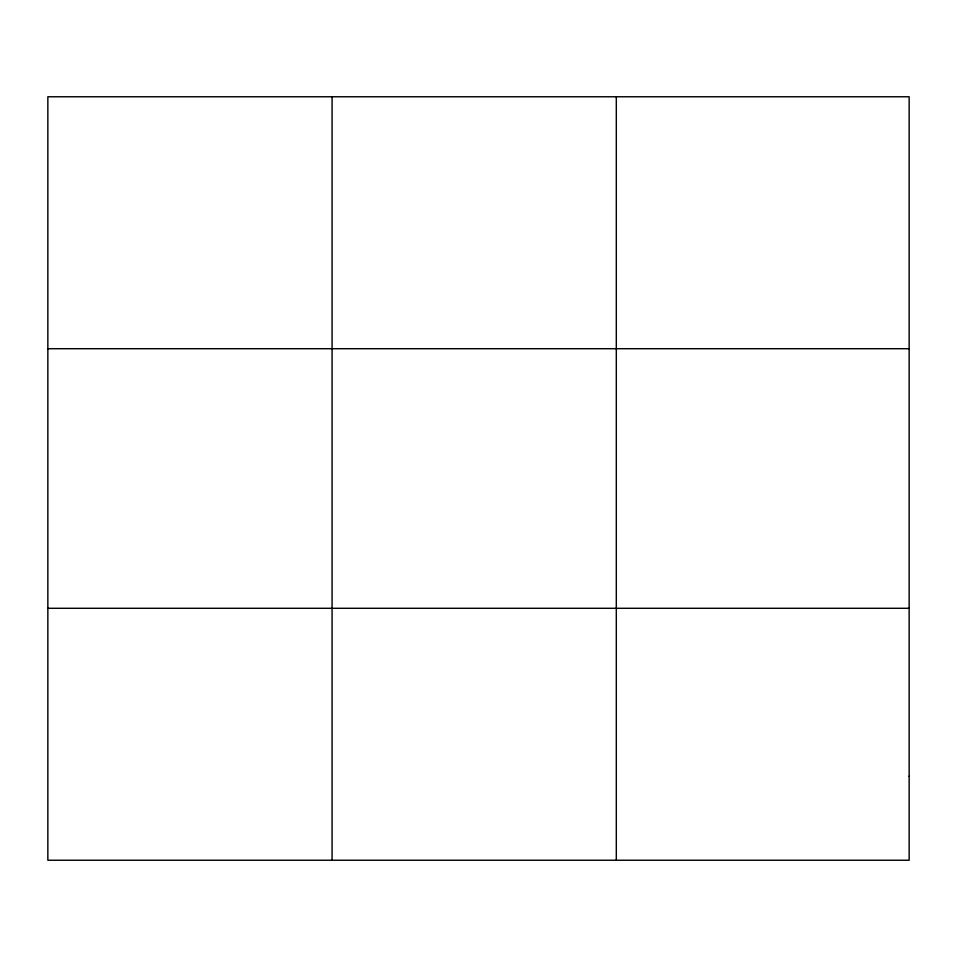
<?xml version="1.0" encoding="UTF-8"?>
<svg xmlns="http://www.w3.org/2000/svg" width="957" height="957" viewBox="0 0 957 957"><rect width="100%" height="100%" fill="white"/><g stroke="black" fill="none" stroke-linecap="round" stroke-linejoin="round"><path stroke-width="1.44" d="M332.079 96.765L332.079 860.235M616.308 96.765L616.308 860.235M47.85 348.707L909.15 348.707M47.85 608.293L909.15 608.293M909.15 776.247L909.15 860.235L47.85 860.235L47.85 96.765L909.15 96.765L909.15 776.247"/></g></svg>
